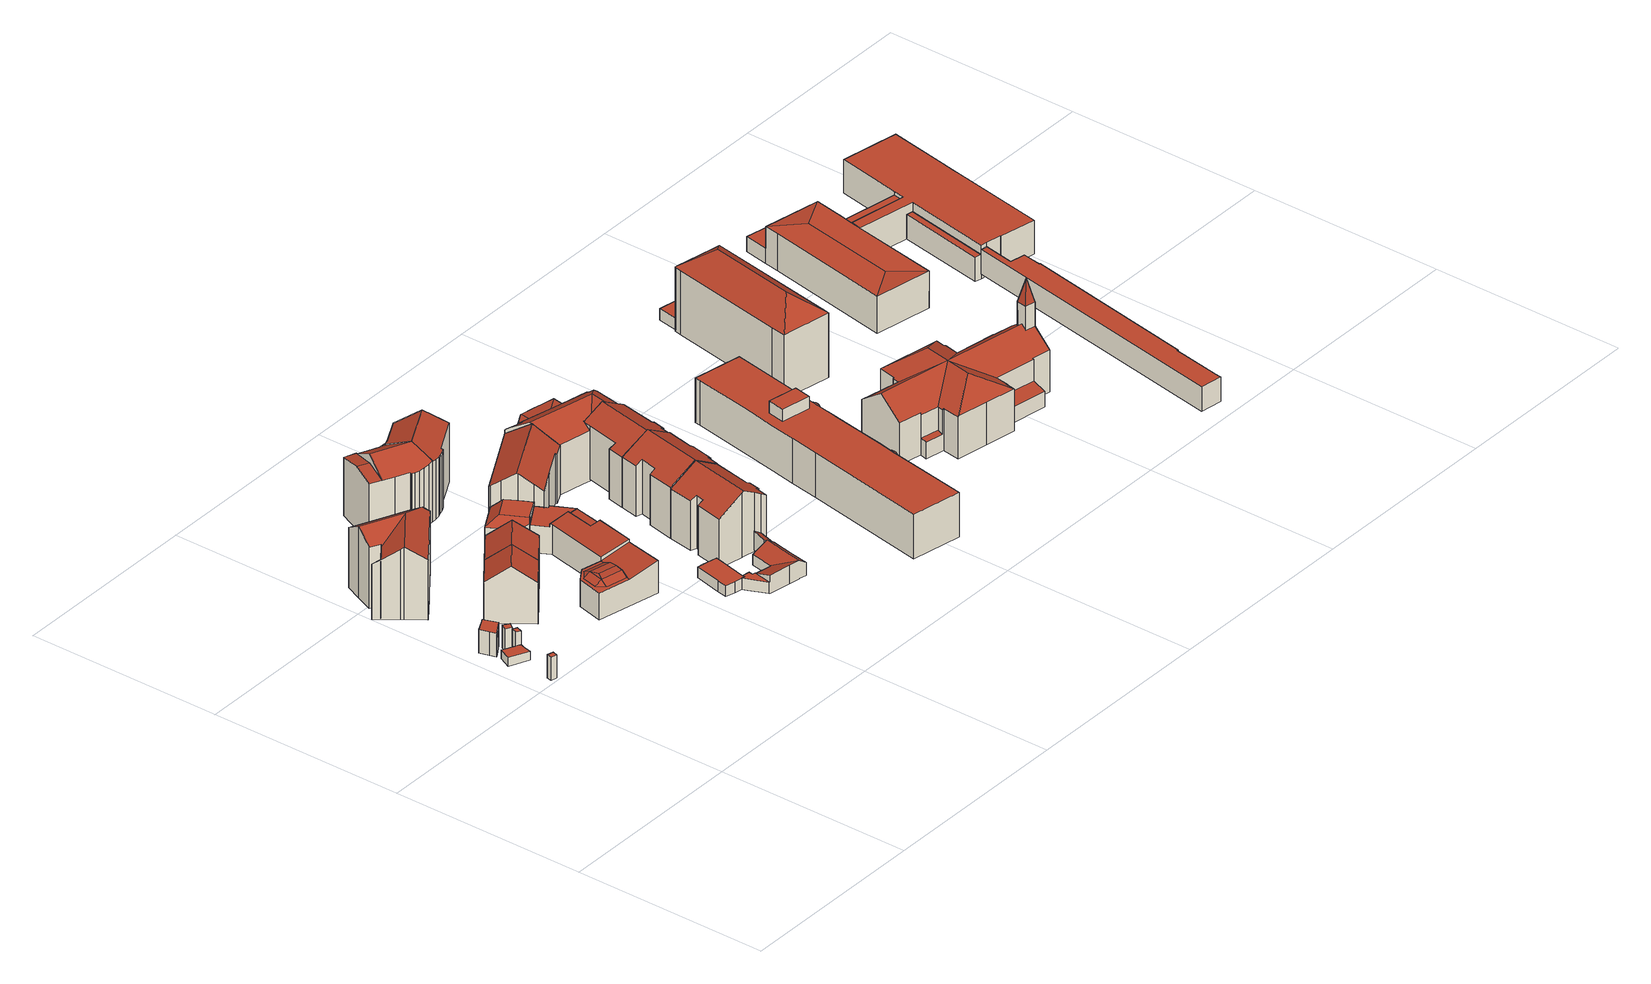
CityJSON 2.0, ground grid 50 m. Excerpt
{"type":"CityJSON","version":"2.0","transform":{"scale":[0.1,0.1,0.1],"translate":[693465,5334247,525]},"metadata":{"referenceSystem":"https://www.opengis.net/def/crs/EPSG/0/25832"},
"CityObjects":{
"building1":{"type":"Building","attributes":{"Gemeindeschluessel":"09162000","HoeheDach":"531.891","HoeheGrund":"525.891","Methode":"3220","NiedrigsteTraufeDesGebaeudes":"531.891","Geometrietyp2DReferenz":"3000","function":"31001_2000","roofType":"9999","measuredHeight":6},"geometry":[{"type":"MultiSurface","lod":"2","boundaries":[[[0,1,2,3]],[[4,5,1,0]],[[6,4,0,3]],[[7,6,3,2]],[[6,7,5,4]],[[5,7,2,1]]],"semantics":{"surfaces":[{"type":"GroundSurface"},{"type":"WallSurface"},{"type":"RoofSurface"}],"values":[0,1,1,1,2,1]}}]},
"building2":{"type":"Building","attributes":{"Gemeindeschluessel":"09162000","HoeheDach":"528.190","HoeheGrund":"525.890","Methode":"2000","NiedrigsteTraufeDesGebaeudes":"528.190","Geometrietyp2DReferenz":"3000","function":"31001_1000","roofType":"1000","measuredHeight":2.3,"storeysAboveGround":1},"geometry":[{"type":"MultiSurface","lod":"2","boundaries":[[[8,9,10,11,12,13]],[[9,14,15,10]],[[8,13,16,17]],[[18,12,11,19]],[[9,8,17,14]],[[14,17,16,18,19,15]],[[15,19,11,10]],[[16,13,12,18]]],"semantics":{"surfaces":[{"type":"GroundSurface"},{"type":"WallSurface"},{"type":"RoofSurface"}],"values":[0,1,1,1,1,2,1,1]}}]},
"building3":{"type":"Building","attributes":{"Gemeindeschluessel":"09162000","HoeheDach":"531.844","HoeheGrund":"525.844","Methode":"3220","NiedrigsteTraufeDesGebaeudes":"531.844","Geometrietyp2DReferenz":"3000","function":"31001_2000","roofType":"9999","measuredHeight":6},"geometry":[{"type":"MultiSurface","lod":"2","boundaries":[[[20,21,22,23,24,25,26,27]],[[20,27,28,29]],[[25,24,30,31]],[[22,21,32,33]],[[27,26,34,28]],[[28,34,31,30,35,33,32,29]],[[26,25,31,34]],[[21,20,29,32]],[[23,22,33,35]],[[24,23,35,30]]],"semantics":{"surfaces":[{"type":"RoofSurface"},{"type":"WallSurface"},{"type":"GroundSurface"}],"values":[0,1,1,1,1,2,1,1,1,1]}}]},
"building4":{"type":"Building","attributes":{"Gemeindeschluessel":"09162000","HoeheDach":"531.840","HoeheGrund":"525.840","Methode":"3220","NiedrigsteTraufeDesGebaeudes":"531.840","Geometrietyp2DReferenz":"3000","function":"31001_2000","roofType":"9999","measuredHeight":6},"geometry":[{"type":"MultiSurface","lod":"2","boundaries":[[[36,37,38,39]],[[38,40,41,39]],[[42,36,39,41]],[[43,42,41,40]],[[37,43,40,38]],[[36,42,43,37]]],"semantics":{"surfaces":[{"type":"WallSurface"},{"type":"GroundSurface"},{"type":"RoofSurface"}],"values":[0,1,0,0,0,2]}}]},
"building5":{"type":"Building","attributes":{"Gemeindeschluessel":"09162000","HoeheDach":"531.840","HoeheGrund":"525.840","Methode":"3220","NiedrigsteTraufeDesGebaeudes":"531.840","Geometrietyp2DReferenz":"3000","function":"31001_2000","roofType":"9999","measuredHeight":6},"geometry":[{"type":"MultiSurface","lod":"2","boundaries":[[[44,45,46,47]],[[44,48,49,45]],[[49,48,50,51]],[[45,49,51,46]],[[46,51,50,47]],[[48,44,47,50]]],"semantics":{"surfaces":[{"type":"WallSurface"},{"type":"RoofSurface"},{"type":"GroundSurface"}],"values":[0,1,0,0,2,0]}}]},
"building6":{"type":"Building","attributes":{"Gemeindeschluessel":"09162000","HoeheDach":"544.235","HoeheGrund":"525.530","Methode":"1000","NiedrigsteTraufeDesGebaeudes":"539.695","Geometrietyp2DReferenz":"3000","function":"31001_9998","roofType":"3100","measuredHeight":18.7,"storeysAboveGround":5},"geometry":[{"type":"MultiSurface","lod":"2","boundaries":[[[52,53,54,55,56,57]],[[58,59,60,61,62,63]],[[64,65,53,52,57,66,67,68,69,63,62,61,70,71,72,73,74,75,76,77]],[[78,79,77,76,75,80]],[[61,60,81,70]],[[81,82,83,72,71,70]],[[84,80,75,74,73,85]],[[69,86,58,63]],[[54,87,88,79,78,89,90,55]],[[53,65,64,77,79,88,87,54]],[[68,91,86,69]],[[72,83,85,73]],[[67,66,92,93,91,68]],[[57,56,92,66]],[[93,92,56,55,90,89,59,58,86,91]],[[94,89,78,80,84,85,83,82]],[[60,59,89,94,82,81]]],"semantics":{"surfaces":[{"type":"WallSurface"},{"type":"GroundSurface"},{"type":"RoofSurface"}],"values":[0,0,1,0,0,0,0,0,2,0,0,0,0,0,2,2,2]}}]},
"building7":{"type":"Building","attributes":{"Gemeindeschluessel":"09162000","HoeheDach":"540.560","HoeheGrund":"525.768","Methode":"2000","NiedrigsteTraufeDesGebaeudes":"536.368","Geometrietyp2DReferenz":"3000","function":"31001_1000","roofType":"3100","measuredHeight":14.79,"storeysAboveGround":3},"geometry":[{"type":"MultiSurface","lod":"2","boundaries":[[[95,96,97,98]],[[97,99,100,101,98]],[[96,102,99,97]],[[100,103,104,101]],[[99,102,103,100]],[[95,104,103,102,96]],[[98,101,104,95]]],"semantics":{"surfaces":[{"type":"GroundSurface"},{"type":"WallSurface"},{"type":"RoofSurface"}],"values":[0,1,1,2,2,1,1]}}]},
"building8":{"type":"Building","attributes":{"Gemeindeschluessel":"09162000","HoeheDach":"540.550","HoeheGrund":"525.658","Methode":"2000","NiedrigsteTraufeDesGebaeudes":"536.395","Geometrietyp2DReferenz":"3000","function":"31001_1000","roofType":"3100","measuredHeight":14.89,"storeysAboveGround":3},"geometry":[{"type":"MultiSurface","lod":"2","boundaries":[[[104,105,106,107,108]],[[109,110,111,112,113]],[[106,105,111,110]],[[107,109,113,108]],[[112,111,105,104]],[[112,104,108,113]],[[107,106,110,109]]],"semantics":{"surfaces":[{"type":"WallSurface"},{"type":"GroundSurface"},{"type":"RoofSurface"}],"values":[0,0,1,2,0,2,0]}}]},
"building9":{"type":"Building","attributes":{"Gemeindeschluessel":"09162000","HoeheDach":"534.995","HoeheGrund":"525.910","Methode":"2000","NiedrigsteTraufeDesGebaeudes":"532.820","Geometrietyp2DReferenz":"3000","function":"31001_1000","roofType":"1000","measuredHeight":9.09,"storeysAboveGround":2},"geometry":[{"type":"MultiSurface","lod":"2","boundaries":[[[114,115,116,117,118,119,120,121,122,123,124,125]],[[126,127,128,129]],[[130,121,120,131]],[[132,133,134,135,136]],[[125,124,137,138,139]],[[128,127,140]],[[114,125,139,141,142,143,144,145]],[[139,138,133,132]],[[115,146,147,116]],[[118,117,148,149,150]],[[121,130,151,122]],[[152,153,143,142,135,134,154]],[[155,156,126,129,157]],[[141,139,132,136]],[[155,158,145,144,159,150,149,156]],[[140,127,160,161]],[[130,131,162,133,138,137,163,151]],[[136,135,142,141]],[[158,155,164,161,160,165,156,149,148,147,146]],[[155,157,140,164]],[[152,119,118,150,159,153]],[[123,163,137,124]],[[115,114,145,158,146]],[[157,129,128,140]],[[120,119,152,154,162,131]],[[162,154,134,133]],[[116,147,148,117]],[[122,151,163,123]],[[164,140,161]],[[127,165,160]],[[144,143,153,159]],[[126,156,165,127]]],"semantics":{"surfaces":[{"type":"GroundSurface"},{"type":"RoofSurface"},{"type":"WallSurface"}],"values":[0,1,2,2,2,1,2,2,2,2,2,1,2,1,1,1,1,2,1,1,2,2,2,1,2,2,2,2,1,1,2,1]}}]},
"building10":{"type":"Building","attributes":{"Gemeindeschluessel":"09162000","HoeheDach":"535.230","HoeheGrund":"525.631","Methode":"2000","NiedrigsteTraufeDesGebaeudes":"532.890","Geometrietyp2DReferenz":"3000","function":"31001_1000","roofType":"1000","measuredHeight":9.6,"storeysAboveGround":2},"geometry":[{"type":"MultiSurface","lod":"2","boundaries":[[[166,167,168,169]],[[170,171,172,173,174,175]],[[176,177,171,170,178]],[[176,178,179,180]],[[167,181,175,174,168]],[[182,169,168,174,173]],[[183,172,171,177]],[[184,179,178,170,175,181]],[[182,173,172,183]],[[167,166,185,184,181]],[[184,185,180,179]],[[176,180,185,166,169,182,183,177]]],"semantics":{"surfaces":[{"type":"WallSurface"},{"type":"RoofSurface"},{"type":"GroundSurface"}],"values":[0,1,0,0,1,0,0,1,0,0,0,2]}}]},
"building11":{"type":"Building","attributes":{"Gemeindeschluessel":"09162000","HoeheDach":"528.690","HoeheGrund":"525.860","Methode":"2000","NiedrigsteTraufeDesGebaeudes":"528.690","Geometrietyp2DReferenz":"3000","function":"31001_2000","roofType":"1000","measuredHeight":2.83},"geometry":[{"type":"MultiSurface","lod":"2","boundaries":[[[186,187,188,189,190,191,192,193,194]],[[188,195,196,189]],[[194,197,198,186]],[[190,199,200,191]],[[187,201,195,188]],[[193,202,197,194]],[[197,202,203,200,199,196,195,201,198]],[[186,198,201,187]],[[191,200,203,192]],[[189,196,199,190]],[[192,203,202,193]]],"semantics":{"surfaces":[{"type":"GroundSurface"},{"type":"WallSurface"},{"type":"RoofSurface"}],"values":[0,1,1,1,1,1,2,1,1,1,1]}}]},
"building12":{"type":"Building","attributes":{"Gemeindeschluessel":"09162000","HoeheDach":"543.810","HoeheGrund":"525.200","Methode":"2000","NiedrigsteTraufeDesGebaeudes":"540.130","Geometrietyp2DReferenz":"3000","function":"31001_1000","roofType":"3100","measuredHeight":18.61,"storeysAboveGround":5},"geometry":[{"type":"MultiSurface","lod":"2","boundaries":[[[204,205,206,207]],[[208,209,210,211]],[[212,213,214,215]],[[216,217,218,219,220,221,222,223]],[[224,225,226,227,228,229,214,213,230,231,232,233]],[[234,235,236,237]],[[204,207,234,237,238,239,240,212,215,241,242,243,244,245,246,247,248,249,250,251,252,223,222,221,220,253,254,255,256,208,211]],[[257,258,259,250,249,248]],[[211,210,205,204]],[[220,219,260,253]],[[261,262,263,259,258]],[[264,231,265]],[[242,228,227,243]],[[266,209,208,256,255,267]],[[239,268,269,240]],[[233,261,258,257]],[[243,227,226,244]],[[254,270,267,255]],[[266,267,270,260,219,218,271,272,264]],[[215,214,229,241]],[[245,225,224,246]],[[265,231,230,269]],[[240,269,230,213,212]],[[252,273,216,223]],[[207,206,235,234]],[[241,229,228,242]],[[238,274,268,239]],[[263,275,273,252,251,250,259]],[[275,263,262]],[[276,277,271,218,217]],[[232,262,261,233]],[[268,274,236,235,206,205,210,209,266,264,265,269]],[[244,226,225,245]],[[247,246,224,233,257,248]],[[253,260,270,254]],[[231,264,278,277,276,217,216,273,275,262,232]],[[278,264,272,271,277]],[[237,236,274,238]]],"semantics":{"surfaces":[{"type":"WallSurface"},{"type":"RoofSurface"},{"type":"GroundSurface"}],"values":[0,0,0,0,1,0,2,0,0,0,1,0,0,0,0,1,0,0,1,0,0,0,0,0,0,0,0,0,0,1,0,1,0,0,0,1,0,0]}}]},
"building13":{"type":"Building","attributes":{"Gemeindeschluessel":"09162000","HoeheDach":"530.620","HoeheGrund":"525.870","Methode":"2000","NiedrigsteTraufeDesGebaeudes":"528.553","Geometrietyp2DReferenz":"3000","function":"31001_1000","roofType":"3100","measuredHeight":4.75,"storeysAboveGround":1},"geometry":[{"type":"MultiSurface","lod":"2","boundaries":[[[279,280,281,282,283,284,285,286,287]],[[288,289,290,291,281,280,279,287,292,193,192,191,293,294,295,296,297,298,299,300,301,302,303,304,305,306]],[[292,287,286,307,308,193]],[[191,309,310,293]],[[311,312,313,314,315,316,317,318,319,320]],[[321,322,323,314,313,312]],[[288,322,321,289]],[[285,284,324]],[[295,294,293,310,325,326]],[[291,290,289,321,312,311,282,281]],[[307,286,285,324,327,326,325,310,309,328,308]],[[329,327,324]],[[314,323,306,305,304,315]],[[192,328,309,191]],[[316,315,304,303,302,317]],[[193,308,328,192]],[[327,329,330,331,298,297,296,295,326]],[[283,282,311,320,331,330,329,324,284]],[[331,320,319,318,317,302,301,300,299,298]],[[306,323,322,288]]],"semantics":{"surfaces":[{"type":"WallSurface"},{"type":"GroundSurface"},{"type":"RoofSurface"}],"values":[0,1,0,0,2,2,0,0,0,0,2,0,0,0,0,0,0,2,0,0]}}]},
"building14":{"type":"Building","attributes":{"Gemeindeschluessel":"09162000","HoeheDach":"542.210","HoeheGrund":"525.356","Methode":"2000","NiedrigsteTraufeDesGebaeudes":"538.073","Geometrietyp2DReferenz":"3000","function":"31001_1000","roofType":"3100","measuredHeight":16.85,"storeysAboveGround":4},"geometry":[{"type":"MultiSurface","lod":"2","boundaries":[[[332,333,334,335]],[[336,337,338,339]],[[340,341,342,343]],[[344,345,346,347,348]],[[349,350,351,352,353,347,346]],[[333,348,347,353,354,342,341,338,337,334]],[[349,355,356,350]],[[343,342,354,357]],[[358,351,350,356]],[[355,349,346,345]],[[333,332,344,348]],[[339,338,341,340]],[[359,352,351,358]],[[337,336,335,334]],[[352,359,357,354,353]],[[336,339,340,343,357,359,358,356,355,345,344,332,335]]],"semantics":{"surfaces":[{"type":"WallSurface"},{"type":"RoofSurface"},{"type":"GroundSurface"}],"values":[0,0,0,0,1,1,0,0,0,0,0,0,0,0,0,2]}}]},
"building15":{"type":"Building","attributes":{"Gemeindeschluessel":"09162000","HoeheDach":"530.953","HoeheGrund":"525.990","Methode":"2000","NiedrigsteTraufeDesGebaeudes":"528.986","Geometrietyp2DReferenz":"3000","function":"31001_2000","roofType":"2100","measuredHeight":4.96},"geometry":[{"type":"MultiSurface","lod":"2","boundaries":[[[360,361,362,363,364,365]],[[366,365,364,367]],[[368,369,370,366,367,371]],[[370,369,361,360,365,366]],[[369,368,371,363,362,361]],[[367,364,363,371]]],"semantics":{"surfaces":[{"type":"RoofSurface"},{"type":"WallSurface"},{"type":"GroundSurface"}],"values":[0,1,2,1,1,1]}}]},
"building16":{"type":"Building","attributes":{"Gemeindeschluessel":"09162000","HoeheDach":"542.596","HoeheGrund":"525.570","Methode":"1000","NiedrigsteTraufeDesGebaeudes":"538.298","Geometrietyp2DReferenz":"3000","function":"31001_1000","roofType":"3100","measuredHeight":17.03,"storeysAboveGround":4},"geometry":[{"type":"MultiSurface","lod":"2","boundaries":[[[372,373,374,375,376,377]],[[378,379,380,381,382,383]],[[382,381,384,385,386,387,388,389,390]],[[377,376,391,392]],[[384,393,394,395,396,385]],[[397,386,385,396]],[[398,399,374,373]],[[400,401,399,398]],[[394,393,401,400]],[[380,402,391,376,375,374,399,401,393,384,381]],[[392,391,402,403]],[[403,402,380,379]],[[404,388,387,405]],[[383,382,390,406]],[[405,387,386,397]],[[400,398,373,372,377,392,403,379,378,383,406,407,404,405,397,396,395,394]],[[407,389,388,404]],[[406,390,389,407]]],"semantics":{"surfaces":[{"type":"WallSurface"},{"type":"RoofSurface"},{"type":"GroundSurface"}],"values":[0,0,1,0,0,0,0,0,0,1,0,0,0,0,0,2,0,0]}}]},
"building17":{"type":"Building","attributes":{"Gemeindeschluessel":"09162000","HoeheDach":"542.809","HoeheGrund":"525.640","Methode":"1000","NiedrigsteTraufeDesGebaeudes":"538.733","Geometrietyp2DReferenz":"3000","function":"31001_1000","roofType":"3100","measuredHeight":17.17,"storeysAboveGround":4},"geometry":[{"type":"MultiSurface","lod":"2","boundaries":[[[408,409,410,411]],[[412,413,409,408]],[[414,415,416,417]],[[418,419,420,416,415,421,422,423]],[[412,408,411,424,394,425,396,426,427,414,417,428,429,430]],[[417,416,420,428]],[[424,431,432,394]],[[432,431,410,409,413,433,419,418]],[[427,421,415,414]],[[430,433,413,412]],[[419,433,430,429,428,420]],[[426,422,421,427]],[[396,423,422,426]],[[411,410,431,424]],[[425,394,432,418,423,396]]],"semantics":{"surfaces":[{"type":"WallSurface"},{"type":"RoofSurface"},{"type":"GroundSurface"}],"values":[0,0,0,1,2,0,0,1,0,0,0,0,0,0,0]}}]},
"building18":{"type":"Building","attributes":{"Gemeindeschluessel":"09162000","HoeheDach":"542.584","HoeheGrund":"525.680","Methode":"1000","NiedrigsteTraufeDesGebaeudes":"538.539","Geometrietyp2DReferenz":"3000","function":"31001_1000","roofType":"3100","measuredHeight":16.9,"storeysAboveGround":4},"geometry":[{"type":"MultiSurface","lod":"2","boundaries":[[[434,435,436,437,438,439]],[[440,441,439,438]],[[438,437,436,442,443,444,445,446,447,448,449,450,451,452,440]],[[447,453,454,448]],[[436,435,455,442]],[[456,457,458,459,460,454,453]],[[449,460,459,450]],[[444,461,462,445]],[[450,459,458,451]],[[443,442,455,463,461,444]],[[462,461,463,455,435,434,439,441,457,456]],[[448,454,460,449]],[[446,445,462,456,453,447]],[[457,441,440,452,451,458]]],"semantics":{"surfaces":[{"type":"WallSurface"},{"type":"GroundSurface"},{"type":"RoofSurface"}],"values":[0,0,1,0,0,2,0,0,0,0,2,0,0,0]}}]},
"building19":{"type":"Building","attributes":{"Gemeindeschluessel":"09162000","HoeheDach":"542.450","HoeheGrund":"525.440","Methode":"2000","NiedrigsteTraufeDesGebaeudes":"538.260","Geometrietyp2DReferenz":"3000","function":"31001_1000","roofType":"3100","measuredHeight":17.01,"storeysAboveGround":4},"geometry":[{"type":"MultiSurface","lod":"2","boundaries":[[[464,465,466,467,468,469,470,332,471,344,472,473,345,474,475,476,477,478,479,480,481]],[[473,472,344,348,482,483,484,345]],[[467,466,465,464,485,486,487,488,489,468]],[[475,490,491,476]],[[492,490,475,474,345,484]],[[486,493,487]],[[478,494,495,479]],[[483,482,496,493,497,495,494,498,491,490,492,484]],[[497,499,481,480,479,495]],[[481,499,485,464]],[[471,332,500,501,348,344]],[[470,469,502,503,500,332]],[[498,494,478,477,476,491]],[[348,501,500,503,502,489,488,487,493,496,482]],[[485,499,497,493,486]],[[468,489,502,469]]],"semantics":{"surfaces":[{"type":"GroundSurface"},{"type":"WallSurface"},{"type":"RoofSurface"}],"values":[0,1,1,1,1,2,1,2,1,1,1,1,1,2,2,1]}}]},
"building20":{"type":"Building","attributes":{"Gemeindeschluessel":"09162000","HoeheDach":"530.176","HoeheGrund":"525.270","Methode":"1000","NiedrigsteTraufeDesGebaeudes":"529.618","Geometrietyp2DReferenz":"3000","function":"31001_9998","roofType":"3200","measuredHeight":4.91},"geometry":[{"type":"MultiSurface","lod":"2","boundaries":[[[504,505,506,507]],[[508,509,510,511,506,505,512,513]],[[514,511,510,515]],[[516,517,518,519]],[[520,521,522,523,509,508]],[[519,518,524,525]],[[525,524,526,527]],[[528,523,522,529]],[[519,525,527,530,531,532,504,507,514,515,533,528,529,534,516]],[[521,517,516,534,529,522]],[[507,506,511,514]],[[532,512,505,504]],[[535,513,512,532,531,530]],[[518,517,521,520]],[[526,524,518,520,508,513,535]],[[509,523,528,533,515,510]],[[527,526,535,530]]],"semantics":{"surfaces":[{"type":"WallSurface"},{"type":"RoofSurface"},{"type":"GroundSurface"}],"values":[0,1,0,0,1,0,0,0,2,0,0,0,0,1,1,0,0]}}]},
"building21":{"type":"Building","attributes":{"name":"Fachhochschule","Gemeindeschluessel":"09162000","HoeheDach":"541.003","HoeheGrund":"526.290","Methode":"2000","NiedrigsteTraufeDesGebaeudes":"536.250","Geometrietyp2DReferenz":"3000","function":"31001_2000","roofType":"1000","measuredHeight":14.71,"storeysAboveGround":3},"geometry":[{"type":"MultiSurface","lod":"2","boundaries":[[[536,537,538,539]],[[540,541,542,543]],[[544,545,546,547]],[[548,549,550,551]],[[552,553,554,555]],[[556,557,558,559]],[[543,542,560,561]],[[562,563,564,565]],[[566,552,555,567]],[[568,569,541,540]],[[570,571,572,573]],[[574,554,553,575]],[[576,577,578,579]],[[580,581,582,583]],[[539,538,584,585]],[[586,587,588,589]],[[590,591,592,593]],[[585,584,571,570]],[[594,595,596,597]],[[598,547,546,599,600]],[[597,596,601,602]],[[603,604,605,606,607]],[[561,560,608,609,610]],[[550,549,611,558,557,572,571,584,538,537,544,547]],[[551,550,547,598]],[[604,612,564,563,582,581,578,577,613,592,591,609,605]],[[614,544,537,536]],[[589,588,545,544,614]],[[615,612,604,603]],[[599,546,545,588,587,606,608,560,542,541,569,616,617,601,596,595],[574,575,566,567]],[[618,613,577,576]],[[610,609,591,590]],[[601,617,616,569,568,619,620,602]],[[567,555,554,574]],[[565,564,612,615]],[[609,608,606,605]],[[579,578,581,580]],[[573,572,557,556]],[[583,582,563,562]],[[561,610,590,593,618,576,579,580,583,562,565,615,603,607,586,589,614,536,539,585,570,573,556,559,621,548,551,598,600,594,597,602,620,619,568,540,543]],[[621,611,549,548]],[[607,606,587,586]],[[593,592,613,618]],[[575,553,552,566]],[[559,558,611,621]],[[600,599,595,594]]],"semantics":{"surfaces":[{"type":"WallSurface"},{"type":"RoofSurface"},{"type":"GroundSurface"}],"values":[0,0,0,0,1,0,0,0,0,0,0,0,0,0,0,0,0,0,0,0,0,0,0,1,0,1,0,0,0,1,0,0,0,0,0,0,0,0,0,2,0,0,0,0,0,0]}}]},
"building22":{"type":"Building","attributes":{"name":"Zum Guten Hirten","Gemeindeschluessel":"09162000","HoeheDach":"553.351","HoeheGrund":"526.451","Methode":"2000","NiedrigsteTraufeDesGebaeudes":"530.093","Geometrietyp2DReferenz":"3000","function":"31001_3041","roofType":"3100","measuredHeight":26.9,"storeysAboveGround":2},"geometry":[{"type":"MultiSurface","lod":"2","boundaries":[[[622,623,624,625]],[[626,627,628,629,630,631,632]],[[633,634,635,636,637,638,639,640,641,642,643,644,645,622,625,646,647,648,649,650,651,652,653]],[[642,641,631,630,654,655]],[[628,656,657,624,623,658]],[[659,660,661,662]],[[663,664,635,634]],[[665,666,667,668]],[[637,636,669,670,671,672]],[[640,639,673,626,632]],[[674,629,675,676]],[[677,678,679,680]],[[669,659,662,670]],[[637,672,681,638]],[[680,682,683,677]],[[650,649,684,685,686]],[[628,658,687,688,675,629]],[[643,688,687,644]],[[634,633,689,690,691,692,663]],[[692,691,693,694]],[[695,657,656,696]],[[654,630,629,674]],[[697,681,672,671,661,628,627]],[[698,699,653,652]],[[647,700,701,648]],[[623,622,645,644,687,658]],[[663,692,694,702,628,661,660,664]],[[647,646,703,704,705,700]],[[640,632,631,641]],[[673,697,627,626]],[[679,706,682,680]],[[682,706,686,685,707,628]],[[690,689,708,709]],[[709,708,667,666]],[[636,635,664,660,659,669]],[[662,661,671,670]],[[633,653,699,668,667,708,689]],[[707,685,684,710]],[[691,690,709,693]],[[643,642,655,676,675,688]],[[702,665,668,699,698,683,682,628]],[[639,638,681,697,673]],[[651,650,686,706,679,678]],[[628,707,710,701,700,705,656]],[[696,704,703,695]],[[696,656,705,704]],[[649,648,701,710,684]],[[654,674,676,655]],[[646,625,624,657,695,703]],[[693,709,666]],[[693,666,665,702,694]],[[652,651,678,677,683,698]]],"semantics":{"surfaces":[{"type":"WallSurface"},{"type":"RoofSurface"},{"type":"GroundSurface"}],"values":[0,1,2,0,1,0,0,0,0,0,0,1,1,0,0,0,1,0,0,0,0,0,1,0,0,0,1,0,0,1,0,1,1,1,0,0,0,1,1,0,1,0,0,1,1,0,0,1,0,1,0,0]}}]},
"building23":{"type":"Building","attributes":{"Gemeindeschluessel":"09162000","HoeheDach":"547.450","HoeheGrund":"525.818","Methode":"2000","NiedrigsteTraufeDesGebaeudes":"542.409","Geometrietyp2DReferenz":"3000","function":"31001_1000","roofType":"3200","measuredHeight":21.63,"storeysAboveGround":4},"geometry":[{"type":"MultiSurface","lod":"2","boundaries":[[[711,712,713,714]],[[715,716,717,718]],[[719,720,716,715]],[[721,722,723,724,725,726]],[[715,718,727,728,729,730,711,714,719]],[[730,723,712,711]],[[717,721,726]],[[729,724,723,730]],[[714,713,720,719]],[[717,716,720,722,721]],[[722,720,713,712,723]],[[718,717,726,727]],[[728,725,724,729]],[[727,726,725,728]]],"semantics":{"surfaces":[{"type":"WallSurface"},{"type":"RoofSurface"},{"type":"GroundSurface"}],"values":[0,0,0,1,2,0,1,0,0,1,1,0,0,0]}}]},
"building24":{"type":"Building","attributes":{"Gemeindeschluessel":"09162000","HoeheDach":"528.820","HoeheGrund":"525.767","Methode":"2000","NiedrigsteTraufeDesGebaeudes":"528.820","Geometrietyp2DReferenz":"3000","function":"31001_2000","roofType":"1000","measuredHeight":3.05,"storeysAboveGround":1},"geometry":[{"type":"MultiSurface","lod":"2","boundaries":[[[731,732,733,734]],[[711,735,736,737]],[[737,731,734,714,711]],[[732,731,737,736]],[[734,733,738,714]],[[732,736,735,738,733]],[[714,738,735,711]]],"semantics":{"surfaces":[{"type":"WallSurface"},{"type":"GroundSurface"},{"type":"RoofSurface"}],"values":[0,0,1,0,0,2,0]}}]},
"building25":{"type":"Building","attributes":{"Gemeindeschluessel":"09162000","HoeheDach":"535.520","HoeheGrund":"529.220","Methode":"2000","NiedrigsteTraufeDesGebaeudes":"535.520","Geometrietyp2DReferenz":"3000","function":"51009_1610","roofType":"1000","measuredHeight":6.3},"geometry":[{"type":"MultiSurface","lod":"2","boundaries":[[[739,740,741,742]],[[743,744,745,746]],[[747,748,740,739]],[[746,745,749,750]],[[751,752,753,754]],[[750,749,752,751]],[[742,741,755,756]],[[754,753,757,758]],[[758,757,748,747]],[[739,742,756,759,743,746,750,751,754,758,747]],[[759,760,744,743]],[[756,755,760,759]],[[748,757,753,752,749,745,744,760,755,741,740]]],"semantics":{"surfaces":[{"type":"WallSurface"},{"type":"GroundSurface"},{"type":"RoofSurface"}],"values":[0,0,0,0,0,0,0,0,0,1,0,0,2]}}]},
"building26":{"type":"Building","attributes":{"Gemeindeschluessel":"09162000","HoeheDach":"536.790","HoeheGrund":"526.885","Methode":"2000","NiedrigsteTraufeDesGebaeudes":"530.780","Geometrietyp2DReferenz":"3000","function":"31001_2000","roofType":"3200","measuredHeight":9.9,"storeysAboveGround":2},"geometry":[{"type":"MultiSurface","lod":"2","boundaries":[[[761,762,763,764,765]],[[766,767,768,769]],[[770,771,772,773,774]],[[764,763,772,771]],[[774,773,775,776]],[[776,775,767,766]],[[777,778,762,761]],[[779,780,771,770]],[[768,767,775,773,772,781,782]],[[768,782,778]],[[782,781,763,762,778]],[[765,764,783,784]],[[768,778,777,785,769]],[[771,780,783,764]],[[770,774,776,766,769,785,777,761,765,784,779]],[[784,783,780,779]],[[781,772,763]]],"semantics":{"surfaces":[{"type":"WallSurface"},{"type":"RoofSurface"},{"type":"GroundSurface"}],"values":[0,0,0,0,0,0,0,0,1,1,1,0,0,1,2,0,1]}}]},
"building27":{"type":"Building","attributes":{"Gemeindeschluessel":"09162000","HoeheDach":"534.250","HoeheGrund":"527.950","Methode":"2000","NiedrigsteTraufeDesGebaeudes":"534.250","Geometrietyp2DReferenz":"3000","function":"51009_1610","roofType":"1000","measuredHeight":6.3},"geometry":[{"type":"MultiSurface","lod":"2","boundaries":[[[786,787,788,789]],[[790,791,787,786]],[[787,791,792,788]],[[789,793,790,786]],[[789,788,792,793]],[[793,792,791,790]]],"semantics":{"surfaces":[{"type":"WallSurface"},{"type":"RoofSurface"},{"type":"GroundSurface"}],"values":[0,0,1,2,0,0]}}]},
"building28":{"type":"Building","attributes":{"Gemeindeschluessel":"09162000","HoeheDach":"536.590","HoeheGrund":"527.890","Methode":"2000","NiedrigsteTraufeDesGebaeudes":"535.604","Geometrietyp2DReferenz":"3000","function":"31001_2000","roofType":"1000","measuredHeight":8.7,"storeysAboveGround":2},"geometry":[{"type":"MultiSurface","lod":"2","boundaries":[[[794,795,796,797]],[[798,799,800,801]],[[802,803,804,805]],[[801,800,806,807]],[[808,809,810,811]],[[805,804,812,786]],[[801,807,808,811,802,805,786,790,793,813,814,815,816,817,798]],[[811,810,803,802]],[[814,797,796,815]],[[813,818,819,797,814]],[[818,813,793,790,820]],[[815,796,795,816]],[[816,795,821,822,817]],[[797,819,823,794]],[[817,822,799,798]],[[794,823,821,795]],[[818,820,812,804,803,810,809,806,800,799,822,821,823,819]],[[807,806,809,808]],[[786,812,820,790]]],"semantics":{"surfaces":[{"type":"RoofSurface"},{"type":"WallSurface"},{"type":"GroundSurface"}],"values":[0,1,1,1,1,1,2,1,1,1,1,1,1,1,1,1,0,1,1]}}]}
},
"vertices":[
[49,518,9],[65,514,9],[61,501,9],[46,504,9],[49,518,69],[65,514,69],[46,504,69],[61,501,69],
[86,611,9],[81,589,9],[32,612,9],[47,642,9],[78,627,9],[89,621,9],[81,589,32],[32,612,32],[89,621,32],[86,611,32],[78,627,32],[47,642,32],
[85,679,68],[72,714,68],[60,708,68],[36,695,68],[43,671,68],[48,655,68],[56,660,68],[74,672,68],[74,672,8],[85,679,8],[43,671,8],[48,655,8],[72,714,8],[60,708,8],[56,660,8],[36,695,8],
[89,621,68],[78,627,68],[78,627,8],[89,621,8],[83,641,8],[94,635,8],[94,635,68],[83,641,68],
[82,667,68],[97,657,68],[97,657,8],[82,667,8],[74,652,68],[88,644,68],[74,652,8],[88,644,8],
[43,904,5],[74,864,5],[74,864,160],[43,904,192],[43,905,192],[43,905,5],[14,947,159],[53,976,159],[56,979,162],[56,979,5],[53,976,5],[14,947,5],[159,928,5],[138,912,5],[37,912,5],[12,945,5],[0,961,5],[3,962,5],[30,992,5],[47,1032,5],[48,1034,5],[67,1077,5],[142,1043,5],[198,1018,5],[217,992,5],[227,979,5],[217,992,170],[227,979,160],[198,1018,160],[30,992,163],[47,1032,192],[48,1034,191],[142,1043,160],[67,1077,160],[3,962,147],[138,912,160],[159,928,160],[151,986,192],[106,952,192],[0,961,147],[37,912,186],[12,945,159],[97,1010,192],
[203,811,8],[273,717,8],[204,664,8],[133,758,8],[204,664,114],[169,711,156],[133,758,114],[273,717,115],[238,764,156],[203,811,114],
[203,811,7],[273,717,7],[273,717,114],[238,764,155],[352,778,114],[352,778,7],[278,868,7],[278,868,115],[315,823,155],
[458,534,9],[297,569,9],[312,634,9],[346,656,9],[401,644,9],[436,807,9],[412,850,9],[462,878,9],[472,858,9],[476,849,9],[482,852,9],[511,798,9],[394,615,89],[339,627,89],[341,606,91],[390,596,91],[462,878,92],[412,850,80],[486,803,88],[486,803,89],[486,803,96],[472,730,96],[472,730,88],[482,852,93],[511,798,93],[511,798,92],[330,588,89],[497,724,92],[497,724,100],[477,628,100],[477,628,93],[458,534,93],[297,569,78],[312,634,78],[346,656,78],[399,645,78],[401,644,78],[472,858,92],[436,807,87],[401,645,87],[433,812,87],[382,560,78],[398,636,78],[386,576,89],[381,551,78],[401,645,78],[321,631,78],[312,592,78],[433,812,80],[476,849,92],[327,572,78],[343,648,78],
[416,962,6],[416,962,79],[427,942,97],[427,942,6],[410,848,102],[412,850,102],[462,878,102],[446,909,102],[430,937,102],[377,907,102],[402,843,6],[412,850,6],[402,843,91],[382,857,79],[382,857,6],[346,922,79],[446,909,6],[462,878,6],[345,922,79],[345,922,6],
[537,411,9],[543,437,9],[558,504,9],[574,501,9],[611,493,9],[591,406,9],[590,400,9],[581,401,9],[561,405,9],[558,504,37],[574,501,37],[561,405,37],[537,411,37],[611,493,37],[591,406,37],[543,437,37],[581,401,37],[590,400,37],
[442,1117,2],[442,1117,154],[444,1113,152],[444,1113,2],[521,1176,2],[521,1176,163],[530,1164,155],[530,1164,2],[372,1096,2],[372,1096,156],[359,1098,154],[359,1098,2],[366,1226,153],[371,1227,151],[387,1227,151],[395,1228,153],[395,1228,2],[387,1227,2],[371,1227,2],[366,1226,2],[293,1127,154],[327,1112,154],[326,1108,152],[328,1107,152],[333,1105,152],[346,1101,152],[385,1096,159],[384,1152,188],[288,1193,188],[264,1140,154],[433,1107,2],[433,1107,152],[421,1103,152],[421,1103,2],[410,1099,2],[397,1097,2],[385,1096,2],[346,1101,2],[333,1105,2],[328,1107,2],[326,1108,2],[327,1112,2],[293,1127,2],[264,1140,2],[236,1153,2],[260,1206,2],[286,1262,2],[314,1250,2],[340,1238,2],[457,1261,2],[457,1260,2],[494,1212,2],[495,1211,2],[236,1153,154],[260,1206,165],[286,1262,153],[457,1261,153],[288,1193,165],[313,1247,154],[314,1250,154],[384,1153,188],[384,1152,187],[495,1211,188],[494,1212,187],[397,1097,156],[385,1096,158],[457,1260,153],[383,1225,151],[383,1222,153],[340,1238,152],[410,1099,154],[314,1250,152],[379,1223,151],[383,1222,151],[384,1153,187],
[606,343,9],[650,336,9],[661,334,9],[661,334,56],[650,336,56],[606,343,56],[606,343,38],[604,344,38],[604,344,9],[718,370,9],[710,325,9],[691,329,9],[690,329,9],[586,388,9],[609,403,9],[608,394,9],[608,392,9],[615,391,9],[659,383,9],[660,383,9],[660,384,9],[660,385,9],[668,428,9],[670,441,9],[671,441,9],[703,435,9],[711,433,9],[730,430,9],[586,388,38],[581,401,38],[591,406,38],[609,403,38],[690,329,56],[691,329,56],[700,378,56],[711,433,56],[703,435,52],[671,441,36],[670,441,36],[668,428,36],[660,385,36],[660,384,36],[710,325,42],[718,370,42],[730,430,42],[615,388,38],[608,394,38],[608,392,38],[615,391,38],[590,400,38],[615,391,36],[659,383,36],[660,383,36],
[636,943,4],[636,943,131],[605,927,131],[605,927,4],[602,930,4],[602,930,134],[534,893,134],[534,893,4],[472,858,4],[472,858,133],[462,878,148],[462,878,4],[619,1002,4],[599,1066,4],[599,1066,132],[618,1006,172],[619,1002,169],[482,1002,132],[415,965,132],[416,962,134],[427,942,149],[444,911,172],[446,909,170],[482,1002,4],[415,965,4],[446,909,4],[416,962,4],[427,942,4],
[727,431,42],[730,430,40],[734,450,42],[737,470,45],[717,474,60],[703,435,60],[703,435,10],[717,474,10],[734,450,10],[730,430,10],[727,431,10],[737,470,10],
[766,500,6],[767,500,6],[767,500,133],[766,500,133],[758,500,138],[758,500,6],[688,479,6],[717,474,6],[717,474,159],[688,479,176],[683,480,173],[683,480,6],[718,635,176],[647,648,134],[636,584,134],[650,579,143],[646,558,143],[632,561,134],[618,492,134],[751,467,138],[751,467,6],[778,623,140],[778,623,6],[718,635,6],[647,648,6],[636,584,6],[772,529,6],[772,529,133],[763,532,6],[763,532,138],[737,470,147],[737,470,6],[646,558,6],[650,579,6],[618,492,6],[632,561,6],
[804,710,6],[804,710,137],[792,652,137],[792,652,6],[796,713,6],[796,713,142],[684,755,6],[684,755,147],[668,759,137],[668,759,6],[716,635,178],[747,790,178],[677,804,137],[675,713,146],[660,715,137],[647,648,138],[784,653,6],[716,635,6],[660,715,6],[675,713,6],[677,804,6],[747,790,6],[809,778,6],[784,653,142],[778,623,142],[809,778,142],
[827,835,136],[828,835,136],[828,835,7],[827,835,7],[821,838,7],[821,838,140],[835,924,7],[835,924,142],[822,804,7],[821,804,7],[814,805,7],[809,778,7],[746,790,7],[677,804,7],[685,846,7],[702,842,7],[719,926,7],[723,947,7],[775,936,7],[677,804,136],[685,846,136],[822,804,135],[746,790,176],[775,936,176],[723,947,146],[719,926,146],[702,842,145],[814,805,140],[809,778,140],[821,804,136],
[835,924,4],[780,935,4],[744,942,4],[724,946,4],[723,947,4],[719,926,4],[700,930,4],[636,944,4],[616,1011,4],[604,1052,4],[606,1064,4],[642,1052,4],[645,1063,4],[741,1043,4],[833,1024,4],[830,1015,4],[841,1012,4],[850,1010,4],[616,1011,174],[604,1052,150],[599,1066,141],[835,924,134],[780,935,174],[744,942,148],[724,946,148],[723,947,148],[642,1052,144],[645,1063,136],[606,1064,142],[786,973,174],[833,1024,134],[830,1015,140],[731,985,174],[841,1012,140],[741,1043,135],[850,1010,134],[636,943,133],[636,944,133],[719,926,134],[700,930,133],
[696,1118,3],[696,1118,46],[706,1124,46],[706,1124,3],[770,1116,52],[782,1164,46],[781,1165,46],[747,1146,46],[693,1104,48],[693,1100,48],[747,1146,3],[781,1165,3],[874,1147,3],[874,1147,46],[857,1048,46],[857,1048,3],[807,1109,52],[873,1147,46],[842,1153,46],[815,1159,46],[823,1055,46],[823,1055,3],[784,1062,46],[784,1062,3],[815,1159,3],[842,1153,3],[689,1080,3],[693,1100,3],[693,1104,3],[782,1164,3],[873,1147,3],[689,1080,46],
[1076,400,13],[1076,400,113],[1081,397,113],[1081,397,13],[1028,879,13],[1028,879,129],[1152,856,129],[1152,856,13],[1071,403,113],[1071,403,129],[1062,359,129],[1062,359,113],[1074,361,13],[1074,361,113],[1068,359,113],[1068,359,13],[1085,611,160],[1093,655,160],[1018,669,160],[1010,625,160],[1086,374,13],[1086,374,113],[1083,369,113],[1083,369,13],[1150,843,129],[1150,843,13],[1127,615,13],[1127,615,112],[1122,611,112],[1122,611,13],[1085,611,129],[1010,625,129],[1026,865,13],[1026,865,129],[1086,386,13],[1086,386,113],[1087,380,113],[1087,380,13],[1018,669,129],[1093,655,129],[1131,636,13],[1131,636,112],[1132,631,112],[1132,631,13],[1132,625,13],[1132,625,112],[1130,620,112],[1130,620,13],[1084,392,113],[1084,392,13],[1096,549,13],[1096,549,129],[1082,466,129],[1082,466,13],[1120,649,13],[1120,649,112],[1125,646,112],[1125,646,13],[899,178,13],[899,178,129],[957,493,129],[957,493,13],[1062,359,13],[1027,154,129],[1027,154,13],[971,567,129],[971,567,13],[1112,607,13],[1112,607,112],[1106,607,112],[1106,607,129],[1106,607,13],[1115,651,129],[1115,651,112],[1115,651,13],[1079,364,113],[1118,608,112],[1128,642,112],[1071,403,13],[1118,608,13],[1000,725,129],[982,630,129],[1128,642,13],[1000,725,13],[982,630,13],[1079,364,13],
[1191,550,14],[1191,550,122],[1248,540,122],[1248,540,14],[1267,344,124],[1357,390,170],[1369,454,170],[1273,405,120],[1270,390,120],[1273,389,122],[1265,344,123],[1606,414,14],[1594,350,14],[1546,359,14],[1540,322,14],[1430,341,14],[1426,316,14],[1345,330,14],[1265,344,14],[1273,389,14],[1223,398,14],[1227,417,14],[1168,428,14],[1179,489,14],[1252,559,14],[1302,549,14],[1310,592,14],[1469,563,14],[1465,540,14],[1575,521,14],[1567,482,14],[1617,473,14],[1270,390,56],[1223,398,56],[1297,533,120],[1249,541,120],[1179,488,170],[1546,357,65],[1546,357,120],[1440,375,120],[1440,375,65],[1594,350,122],[1546,359,122],[1582,430,160],[1582,430,222],[1608,425,222],[1608,425,160],[1540,322,55],[1434,340,55],[1434,340,120],[1430,341,123],[1345,330,124],[1273,405,60],[1226,414,120],[1226,414,60],[1568,485,65],[1575,521,52],[1471,539,52],[1464,503,65],[1426,316,123],[1464,503,120],[1568,485,121],[1469,563,124],[1469,562,124],[1465,540,124],[1168,428,123],[1227,417,123],[1606,414,223],[1603,399,223],[1603,398,222],[1603,398,160],[1577,403,222],[1577,403,160],[1249,541,62],[1297,533,62],[1424,316,124],[1567,482,123],[1617,473,123],[1302,549,122],[1310,592,122],[1580,416,170],[1252,559,51],[1300,550,51],[1300,550,120],[1471,539,121],[1380,518,170],[1608,425,223],[1593,414,284],[1312,592,123],
[1293,1138,8],[1293,1138,175],[1393,1120,174],[1393,1120,8],[1356,790,8],[1356,790,174],[1351,767,174],[1351,767,8],[1414,1116,8],[1414,1116,174],[1300,843,224],[1340,1063,224],[1289,1139,174],[1285,1122,174],[1232,829,174],[1225,790,174],[1225,790,8],[1232,829,8],[1285,1122,8],[1289,1139,8],
[1404,1174,8],[1404,1174,38],[1394,1125,38],[1394,1125,8],[1293,1138,38],[1302,1192,38],[1302,1192,8],[1393,1120,38],
[1703,19,42],[1703,19,105],[1832,726,105],[1832,726,42],[1874,640,42],[1874,640,105],[1866,592,105],[1866,592,42],[1759,10,42],[1759,10,105],[1868,591,105],[1868,591,42],[1786,149,42],[1786,149,105],[1783,149,105],[1783,149,42],[1849,723,105],[1849,723,42],[1762,28,105],[1762,28,42],[1835,647,42],[1835,647,105],
[1598,1102,19],[1598,1102,115],[1604,1138,115],[1604,1138,58],[1604,1138,19],[1725,973,19],[1725,973,115],[1685,753,115],[1685,753,19],[1751,1111,19],[1751,1111,58],[1751,1111,115],[1736,1030,115],[1736,1030,19],[1730,1001,115],[1730,1001,19],[1538,780,19],[1538,780,115],[1762,1170,19],[1762,1170,58],[1667,1069,118],[1622,823,118],[1616,1199,58],[1616,1199,19],[1611,767,19],
[1832,726,29],[1832,726,92],[1816,729,92],[1816,729,29],[1873,946,29],[1873,946,92],[1856,949,92],[1856,949,29],
[1878,975,106],[1883,1004,106],[1736,1030,106],[1730,1001,106],[2061,1140,29],[2061,1140,116],[2036,1002,116],[2036,1002,29],[1887,716,29],[1887,716,116],[1849,723,116],[1849,723,29],[2025,946,116],[2025,946,29],[1980,696,29],[1980,696,116],[1887,714,116],[1887,714,29],[1832,726,116],[1725,973,29],[1730,1001,29],[1736,1030,29],[1883,1004,29],[1913,1167,29],[1725,973,116],[1730,1001,116],[1873,946,116],[1883,1004,116],[1913,1167,116],[1878,975,116]
]}
